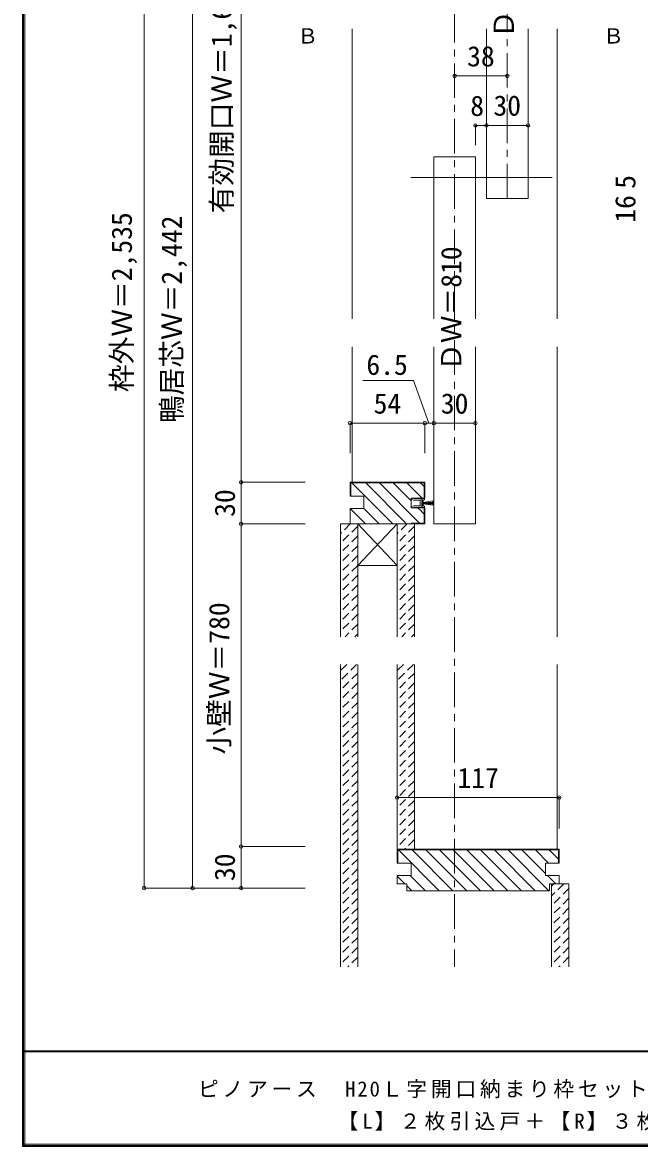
# Model space of a CAD drawing. Units: millimetres, scale not verified. Extents: x -957 to 993, y -689 to 708.
# Drawn here: x -957 to -512, y -689 to 123 of the extents above; entities that cross this region are included whole.
import ezdxf
from ezdxf.enums import TextEntityAlignment as Align

# ---------------------------------------------------------------- set-up
doc = ezdxf.new("R2010")
doc.units = ezdxf.units.MM
doc.header["$LTSCALE"] = 5
doc.header["$PDMODE"] = 32
doc.header["$PDSIZE"] = 2.5
for name, pattern in [('CHAIN1', [8, 5, -1, 1, -1]), ('DASHED1', [1.8, 1.2, -0.6]), ('DASHED2', [3, 2, -1])]:
    doc.linetypes.add(name, pattern=pattern)
for name, color, linetype, lineweight in [('0-A_文字', 7, 'Continuous', 9), ('0-B_寸法', 7, 'Continuous', 9), ('F-1_枠', 6, 'Continuous', 9)]:
    doc.layers.add(name, color=color, linetype=linetype, lineweight=lineweight)
doc.styles.add('ＭＳ ゴシック', font='')
doc.styles.get('ＭＳ ゴシック').set_extended_font_data('MS Gothic')

# ---------------------------------------------------------------- blocks, each defined once
blk = doc.blocks.new('4')
at = {"layer": '0-A_文字'}
for p, q in [((-7.5, 43.83), (7.5, 43.83)), ((-7.5, 43.83), (-2.5, 8.83)), ((-3.75, 43.83), (-1.25, 8.83)), ((0, 43.83), (0, 8.83)), ((3.75, 43.83), (1.25, 8.83)), ((2.5, 8.83), (7.5, 43.83)), ((-16.5, 3.83), (-16.5, 12.33)), ((-11, 5.33), (-11, 8.83)), ((-11, 8.83), (11, 8.83)), ((16.5, 12.33), (16.5, 3.83))]:
    blk.add_line(p, q, dxfattribs=at)
for points in [[(-15, 13.83), (-11.5, 13.83), (-9, 8.83), (-11.5, 8.83), (-11.5, 3.83), (-2.5, 3.83)], [(-11, 5.33), (11, 5.33), (11, 8.83)], [(2.5, 3.83), (11.5, 3.83), (11.5, 8.83), (9, 8.83), (11.5, 13.83), (15, 13.83)], [(-15.44, -33.59), (-18, -24.67), (-16.5, -24.67), (-16.5, -1.17)], [(0, -2.17), (-10.5, -2.17), (-10.5, -24.67), (-12.54, -33.51)], [(12.54, -33.51), (10.5, -24.67), (10.5, -2.17), (0, -2.17)], [(16.5, -1.17), (16.5, -24.67), (18, -24.67), (15.44, -33.59)]]:
    blk.add_lwpolyline(points, dxfattribs=at)
for centre, radius, start, end in [((-15, 12.33), 1.5, 90, 180), ((-17.83, 1.33), 2.83, 0, 61.92751), ((-17.83, 1.33), 2.83, 298.07249, 0), ((0, 2.49), 2.83, 90, 151.92751), ((0, 2.49), 2.83, 28.07249, 90), ((15, 12.33), 1.5, 0, 90), ((17.83, 1.33), 2.83, 118.07249, 180), ((17.83, 1.33), 2.83, 180, 241.92751), ((-14, -33.17), 1.5, 196.01316, 347.0113), ((14, -33.17), 1.5, 192.9887, 343.98684)]:
    blk.add_arc(centre, radius, start, end, dxfattribs=at)

msp = doc.modelspace()

# ---------------------------------------------------------------- linework, layer by layer
at = {"layer": '0-B_寸法', "linetype": 'CHAIN1'}
for p, q in [((-645.209, 413.151), (-645.209, -559.374)), ((-607.209, 260.626), (-607.209, -4.374))]:
    msp.add_line(p, q, dxfattribs=at)
at = {"layer": '0-B_寸法'}
for p, q in [((-869.381, 395.626), (-869.381, -502.374)), ((-834.381, 302.626), (-834.381, -502.374)), ((-799.381, 302.626), (-799.381, -209.374)), ((-719.209, -91.449), (-719.209, 117.994)), ((-622.209, 117.994), (-622.209, -4.374)), ((-592.209, 117.994), (-592.209, -4.374)), ((-571.209, -91.449), (-571.209, 117.994)), ((-622.209, 48.339), (-630.209, 48.339)), ((-630.209, 48.339), (-630.209, 34.057)), ((-622.209, 48.339), (-622.209, 34.057)), ((-592.209, 48.339), (-622.209, 48.339)), ((-630.209, 25.626), (-660.209, 25.626)), ((-660.209, -91.449), (-660.209, 25.626)), ((-630.209, -91.449), (-630.209, 25.626)), ((-574.844, 10.626), (-676.805, 10.626)), ((-592.209, -4.374), (-622.209, -4.374)), ((-719.209, -209.374), (-719.209, -111.449)), ((-660.209, -239.374), (-660.209, -111.449)), ((-630.209, -239.374), (-630.209, -111.449)), ((-571.209, -320.892), (-571.209, -111.449)), ((-799.381, -209.374), (-799.381, -239.374)), ((-799.381, -209.374), (-753.129, -209.374)), ((-666.709, -209.374), (-720.709, -209.374)), ((-720.709, -219.374), (-720.709, -209.374)), ((-667.209, -209.874), (-720.209, -209.874)), ((-720.209, -219.374), (-720.209, -209.874)), ((-719.33, -209.874), (-689.83, -239.374)), ((-709.43, -209.874), (-679.93, -239.374)), ((-699.531, -209.874), (-670.531, -238.874)), ((-689.631, -209.874), (-676.709, -222.797)), ((-679.732, -209.874), (-668.682, -220.924)), ((-669.832, -209.874), (-667.209, -212.498)), ((-667.209, -220.924), (-667.209, -209.874)), ((-666.709, -220.924), (-666.709, -209.374)), ((-720.209, -218.895), (-719.729, -219.374)), ((-676.709, -227.824), (-676.709, -220.924)), ((-666.709, -220.924), (-676.709, -220.924)), ((-720.709, -228.374), (-710.709, -228.374)), ((-720.629, -228.374), (-709.629, -239.374)), ((-710.729, -228.374), (-699.729, -239.374)), ((-676.709, -227.824), (-666.709, -227.824)), ((-671.681, -227.824), (-669.209, -230.297)), ((-669.131, -230.374), (-667.209, -232.297)), ((-667.209, -227.824), (-667.209, -238.874)), ((-666.709, -227.824), (-666.709, -239.374)), ((-799.381, -239.374), (-753.129, -239.374)), ((-799.381, -239.374), (-799.381, -472.374)), ((-715.209, -239.374), (-727.709, -239.374)), ((-715.209, -239.374), (-727.709, -239.374)), ((-727.709, -320.892), (-727.709, -239.374)), ((-666.709, -239.374), (-720.709, -239.374)), ((-686.709, -239.374), (-715.209, -269.374)), ((-715.209, -239.374), (-686.709, -269.374)), ((-715.209, -320.892), (-715.209, -239.374)), ((-713.709, -239.374), (-686.709, -239.374)), ((-674.209, -239.374), (-686.709, -239.374)), ((-686.709, -320.892), (-686.709, -239.374)), ((-676.709, -238.874), (-676.709, -239.374)), ((-676.709, -238.874), (-667.209, -238.874)), ((-674.209, -320.892), (-674.209, -239.374)), ((-660.209, -239.374), (-630.209, -239.374)), ((-715.209, -269.374), (-686.709, -269.374)), ((-727.709, -559.374), (-727.709, -340.892)), ((-715.209, -559.374), (-715.209, -340.892)), ((-686.709, -474.374), (-686.709, -340.892)), ((-674.209, -474.374), (-674.209, -340.892)), ((-571.209, -474.374), (-571.209, -340.892)), ((-799.381, -472.374), (-799.381, -502.374)), ((-799.381, -472.374), (-753.129, -472.374)), ((-569.709, -474.374), (-686.709, -474.374)), ((-686.709, -484.374), (-686.709, -474.374)), ((-570.209, -474.874), (-686.209, -474.874)), ((-686.209, -484.374), (-686.209, -474.874)), ((-685.825, -474.874), (-656.325, -504.374)), ((-675.926, -474.874), (-646.426, -504.374)), ((-666.026, -474.874), (-636.526, -504.374)), ((-656.127, -474.874), (-626.627, -504.374)), ((-646.227, -474.874), (-616.727, -504.374)), ((-636.328, -474.874), (-606.828, -504.374)), ((-626.428, -474.874), (-596.928, -504.374)), ((-616.529, -474.874), (-587.029, -504.374)), ((-606.629, -474.874), (-577.129, -504.374)), ((-596.73, -474.874), (-579.709, -491.896)), ((-586.83, -474.874), (-577.33, -484.374)), ((-576.931, -474.874), (-570.209, -481.597)), ((-570.209, -484.374), (-570.209, -474.874)), ((-569.709, -484.374), (-569.709, -474.374)), ((-676.709, -484.374), (-686.709, -484.374)), ((-676.709, -484.374), (-676.709, -493.374)), ((-579.709, -484.374), (-569.709, -484.374)), ((-579.709, -484.374), (-579.709, -493.374)), ((-686.709, -493.374), (-676.709, -493.374)), ((-686.709, -493.374), (-686.709, -499.374)), ((-686.709, -493.79), (-681.124, -499.374)), ((-677.225, -493.374), (-666.225, -504.374)), ((-579.709, -493.374), (-569.709, -493.374)), ((-578.23, -493.374), (-572.23, -499.374)), ((-569.709, -493.374), (-569.709, -499.374)), ((-869.381, -502.374), (-753.129, -502.374)), ((-679.709, -499.374), (-686.709, -499.374)), ((-679.709, -499.374), (-679.709, -504.374)), ((-679.709, -500.79), (-676.124, -504.374)), ((-576.709, -499.374), (-569.709, -499.374)), ((-576.709, -499.374), (-576.709, -504.374)), ((-575.209, -559.374), (-575.209, -499.374)), ((-576.709, -504.374), (-679.709, -504.374)), ((-576.709, -504.374), (-592.709, -504.374))]:
    msp.add_line(p, q, dxfattribs=at)
at = {"layer": '0-B_寸法', "color": 4}
for p, q in [((-645.209, 84.037), (-607.209, 84.037)), ((-720.709, -166.703), (-666.709, -166.703)), ((-720.709, -166.703), (-720.709, -188.249)), ((-666.709, -166.703), (-666.709, -188.249)), ((-666.709, -166.703), (-660.209, -166.703)), ((-660.209, -166.703), (-660.209, -188.249)), ((-660.209, -166.703), (-630.209, -166.703)), ((-660.209, -166.703), (-660.209, -188.249)), ((-630.209, -166.703), (-630.209, -188.249)), ((-569.709, -437.089), (-686.709, -437.089)), ((-686.709, -437.089), (-686.709, -459.328)), ((-569.709, -437.089), (-569.709, -459.328))]:
    msp.add_line(p, q, dxfattribs=at)
at = {"layer": '0-B_寸法', "linetype": 'DASHED1'}
for p, q in [((-720.58, -239.374), (-727.709, -246.503)), ((-715.209, -241.074), (-727.709, -253.574)), ((-679.58, -239.374), (-686.709, -246.503)), ((-674.209, -241.074), (-686.709, -253.574)), ((-715.209, -248.145), (-727.709, -260.645)), ((-674.209, -248.145), (-686.709, -260.645)), ((-715.209, -255.216), (-727.709, -267.716)), ((-674.209, -255.216), (-686.709, -267.716)), ((-715.209, -262.287), (-727.709, -274.787)), ((-674.209, -262.287), (-686.709, -274.787)), ((-715.209, -269.358), (-727.709, -281.858)), ((-674.209, -269.358), (-686.709, -281.858)), ((-715.209, -276.429), (-727.709, -288.929)), ((-715.209, -283.5), (-727.709, -296)), ((-674.209, -276.429), (-686.709, -288.929)), ((-674.209, -283.5), (-686.709, -296)), ((-715.209, -290.571), (-727.709, -303.071)), ((-674.209, -290.571), (-686.709, -303.071)), ((-715.209, -297.642), (-727.709, -310.142)), ((-674.209, -297.642), (-686.709, -310.142)), ((-715.209, -304.713), (-727.709, -317.213)), ((-674.209, -304.713), (-686.709, -317.213)), ((-715.209, -311.784), (-724.316, -320.892)), ((-674.209, -311.784), (-683.316, -320.892)), ((-715.209, -318.856), (-717.245, -320.892)), ((-674.209, -318.856), (-676.245, -320.892)), ((-723.103, -340.892), (-727.709, -345.498)), ((-716.032, -340.892), (-727.709, -352.569)), ((-682.103, -340.892), (-686.709, -345.498)), ((-675.032, -340.892), (-686.709, -352.569)), ((-715.209, -347.14), (-727.709, -359.64)), ((-674.209, -347.14), (-686.709, -359.64)), ((-715.209, -354.211), (-727.709, -366.711)), ((-674.209, -354.211), (-686.709, -366.711)), ((-715.209, -361.282), (-727.709, -373.782)), ((-674.209, -361.282), (-686.709, -373.782)), ((-715.209, -368.353), (-727.709, -380.853)), ((-674.209, -368.353), (-686.709, -380.853)), ((-715.209, -375.424), (-727.709, -387.924)), ((-674.209, -375.424), (-686.709, -387.924)), ((-715.209, -382.495), (-727.709, -394.995)), ((-715.209, -389.566), (-727.709, -402.066)), ((-674.209, -382.495), (-686.709, -394.995)), ((-674.209, -389.566), (-686.709, -402.066)), ((-715.209, -396.637), (-727.709, -409.137)), ((-674.209, -396.637), (-686.709, -409.137)), ((-715.209, -403.708), (-727.709, -416.208)), ((-674.209, -403.708), (-686.709, -416.208)), ((-715.209, -410.779), (-727.709, -423.279)), ((-674.209, -410.779), (-686.709, -423.279)), ((-715.209, -417.85), (-727.709, -430.35)), ((-674.209, -417.85), (-686.709, -430.35)), ((-715.209, -424.922), (-727.709, -437.422)), ((-674.209, -424.922), (-686.709, -437.422)), ((-715.209, -431.993), (-727.709, -444.493)), ((-674.209, -431.993), (-686.709, -444.493)), ((-715.209, -439.064), (-727.709, -451.564)), ((-715.209, -446.135), (-727.709, -458.635)), ((-674.209, -439.064), (-686.709, -451.564)), ((-674.209, -446.135), (-686.709, -458.635)), ((-715.209, -453.206), (-727.709, -465.706)), ((-674.209, -453.206), (-686.709, -465.706)), ((-715.209, -460.277), (-727.709, -472.777)), ((-674.209, -460.277), (-686.709, -472.777)), ((-715.209, -467.348), (-727.709, -479.848)), ((-674.209, -467.348), (-681.235, -474.374)), ((-715.209, -474.419), (-727.709, -486.919)), ((-715.209, -481.49), (-727.709, -493.99)), ((-715.209, -488.561), (-727.709, -501.061)), ((-715.209, -495.632), (-727.709, -508.132)), ((-715.209, -502.703), (-727.709, -515.203)), ((-566.488, -499.374), (-575.209, -508.095)), ((-573.56, -499.374), (-575.209, -501.024)), ((-562.709, -502.666), (-575.209, -515.166)), ((-715.209, -509.774), (-727.709, -522.274)), ((-562.709, -509.737), (-575.209, -522.237)), ((-715.209, -516.845), (-727.709, -529.345)), ((-562.926, -517.026), (-575.209, -529.308)), ((-715.209, -523.916), (-727.709, -536.416)), ((-562.709, -523.879), (-575.209, -536.379)), ((-715.209, -530.988), (-727.709, -543.488)), ((-562.709, -530.95), (-575.209, -543.45)), ((-715.209, -538.059), (-727.709, -550.559)), ((-562.709, -538.021), (-575.209, -550.521)), ((-715.209, -545.13), (-727.709, -557.63)), ((-562.709, -545.092), (-575.209, -557.592)), ((-715.209, -552.201), (-722.382, -559.374)), ((-562.709, -552.163), (-569.92, -559.374))]:
    msp.add_line(p, q, dxfattribs=at)
at = {"layer": '0-B_寸法', "linetype": 'DASHED2'}
for p, q in [((-630.209, -474.374), (-660.209, -474.374)), ((-592.209, -474.374), (-622.209, -474.374))]:
    msp.add_line(p, q, dxfattribs=at)
at = {"layer": '0-B_寸法'}
for points in [[(-711.45, -135.804), (-675.007, -135.804), (-663.839, -166.703)], [(-720.709, -219.374), (-710.709, -219.374), (-710.709, -228.374)], [(-720.709, -228.374), (-720.709, -239.374), (-720.709, -228.374)], [(-562.709, -559.374), (-562.709, -499.374), (-575.209, -499.374)]]:
    msp.add_lwpolyline(points, dxfattribs=at)
for p in [(-645.209, 84.037), (-607.209, 84.037), (-630.209, 48.339), (-622.209, 48.339), (-592.209, 48.339), (-720.709, -166.703), (-666.709, -166.703), (-660.209, -166.703), (-630.209, -166.703), (-799.381, -209.374), (-799.381, -239.374), (-686.709, -437.089), (-569.709, -437.089), (-799.381, -472.374), (-869.381, -502.374), (-834.381, -502.374), (-799.381, -502.374)]:
    msp.add_point(p, dxfattribs=at)
at = {"layer": 'F-1_枠'}
for p, q in [((-957.218, 707.602), (-957.218, -689.065)), ((-956.385, 707.602), (-956.385, -689.065)), ((-955.551, 707.602), (-955.551, -689.065)), ((992.782, -619.898), (-957.218, -619.898)), ((992.782, -620.731), (-957.218, -620.731)), ((992.782, -687.398), (-957.218, -687.398)), ((992.782, -688.231), (-957.218, -688.231)), ((992.782, -689.065), (-957.218, -689.065))]:
    msp.add_line(p, q, dxfattribs=at)

# ---------------------------------------------------------------- block references
at = {"layer": '0-B_寸法', "xscale": 0.2, "yscale": 0.2, "rotation": 270}
msp.add_blockref('4', (-669.774, -224.374), dxfattribs=at)

# ---------------------------------------------------------------- texts
at = {"layer": '0-B_寸法', "style": 'ＭＳ ゴシック'}
for s, p in [('ＤＷ＝810', (-597.984, 111.348)), ('有効開口Ｗ＝1,602', (-801.773, -15.156)), ('5', (-510.282, 2.558)), ('16', (-510.282, -21.942)), ('枠外Ｗ＝2,535', (-873.843, -144.22)), ('鴨居芯Ｗ＝2,442', (-837.767, -166.642)), ('ＤＷ＝810', (-635.984, -128.925)), ('30', (-799.445, -234.374)), ('小壁Ｗ＝780', (-803.547, -405.969)), ('30', (-799.445, -497.374))]:
    msp.add_text(s, height=14.66, rotation=90, dxfattribs=at).set_placement(p, align=Align.BOTTOM_LEFT)
for s, height, p in [('Ｂ', 11, (-758.822, 104.174)), ('Ｂ', 11, (-538.074, 104.174)), ('38', 14.66, (-636.209, 86.537)), ('8', 14.66, (-633.936, 50.772)), ('30', 14.66, (-617.209, 50.949)), ('6.5', 14.66, (-708.941, -136.211)), ('54', 14.66, (-703.709, -164.203)), ('30', 14.66, (-655.209, -164.203)), ('117', 14.66, (-643.209, -434.589))]:
    msp.add_text(s, height=height, dxfattribs=at).set_placement(p, align=Align.BOTTOM_LEFT)
at = {"layer": '0-B_寸法', "char_height": 11, "attachment_point": 7, "style": 'ＭＳ ゴシック'}
for s, insert in [('\\T1.18;ピノアース\u3000H20Ｌ字開口納まり枠セット\u3000レールタイプ\u3000調整枠\u3000敷居Ｑ型', (-830.551, -655.731)), ('\\T1.2;【L】２枚引込戸＋【R】３枚引込戸\u3000枠外H2,047', (-729.845, -679.065))]:
    msp.add_mtext(s, dxfattribs=dict(at, insert=insert))

doc.saveas('drawing.dxf')
